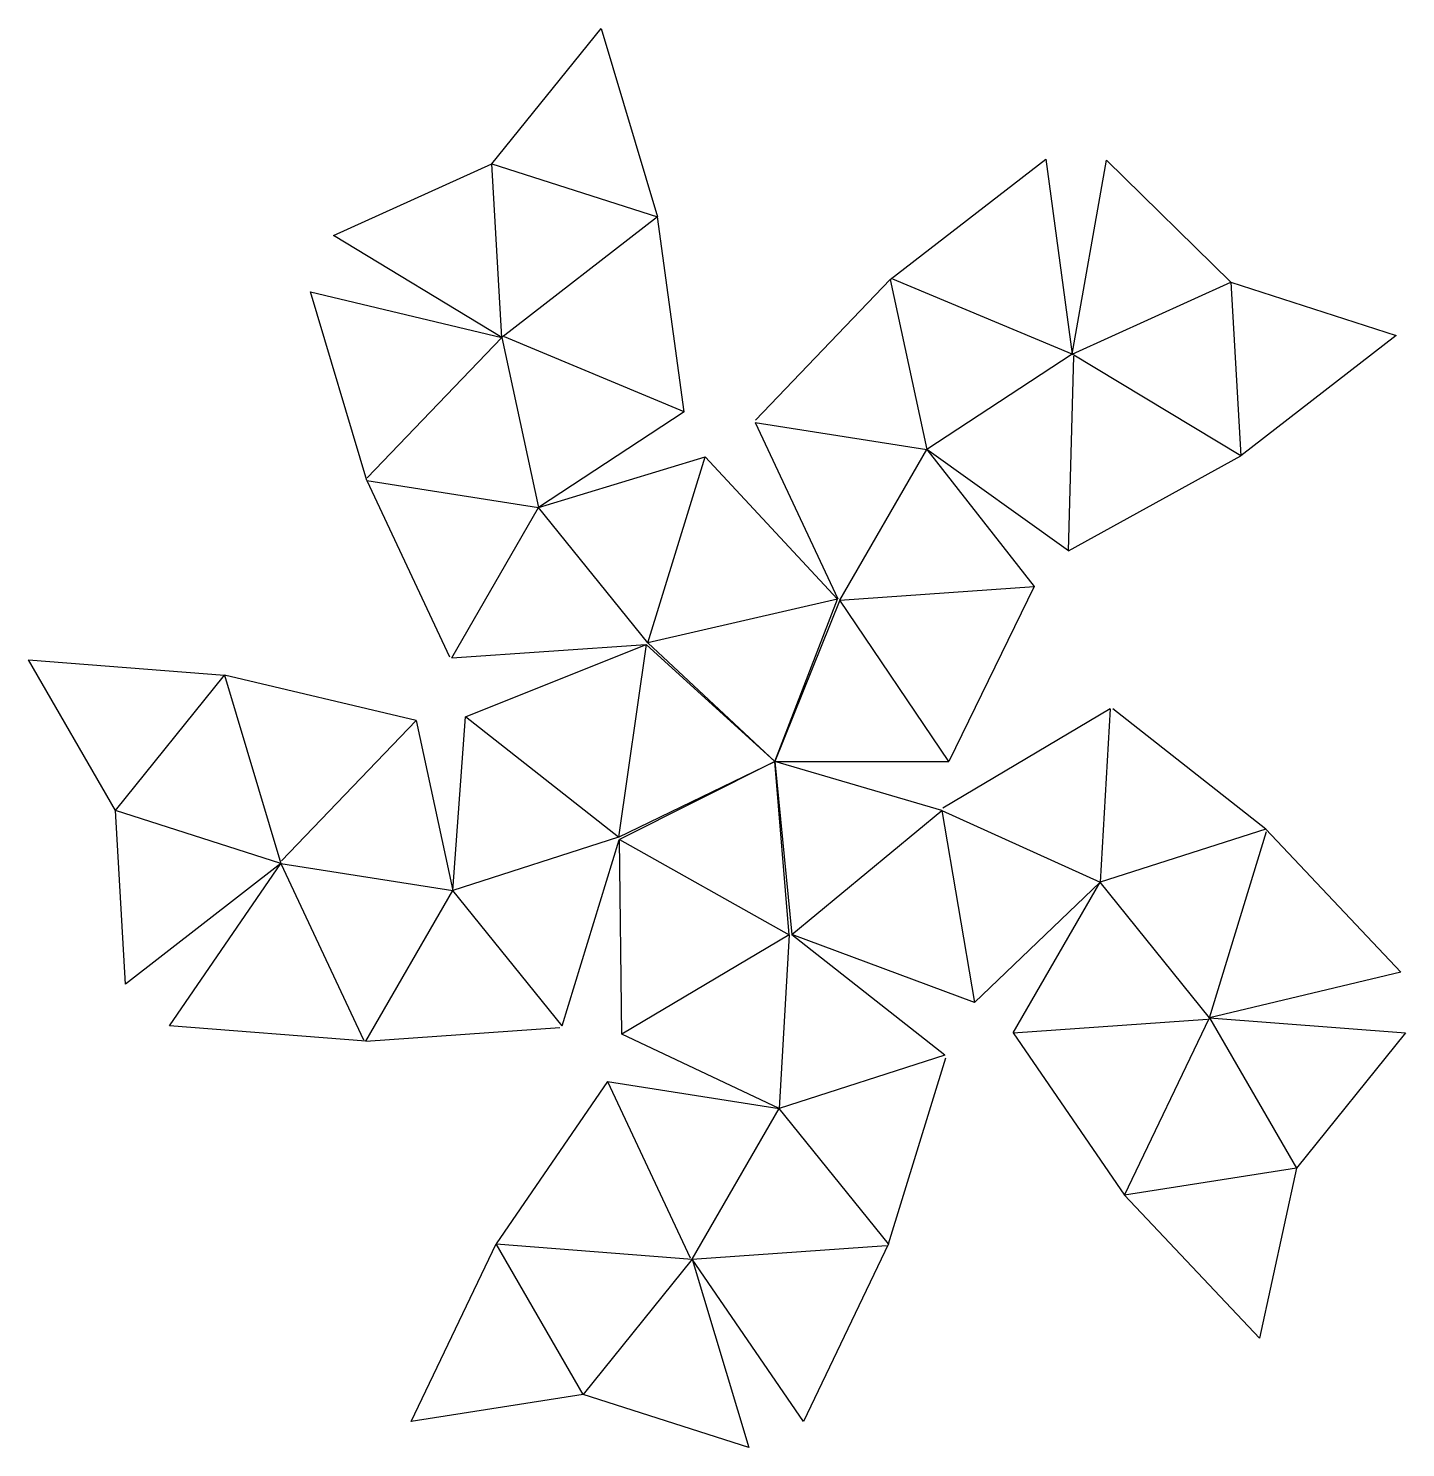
# Model space of a CAD drawing. Header units: millimetres. Extents: x -328 to 277, y -302 to 322.
import ezdxf

# ---------------------------------------------------------------- set-up
doc = ezdxf.new("R2010")
doc.units = ezdxf.units.MM
doc.layers.add('layer 1', color=7, linetype='Continuous', lineweight=25, true_color=0x000000)
doc.layers.add('layer 2', color=7, linetype='Continuous', lineweight=25, true_color=0x000000)

msp = doc.modelspace()

# ---------------------------------------------------------------- linework, layer by layer
at = {"layer": 'layer 1', "color": 14, "true_color": 0x800000}
for p, q in [((50.69, 211.97), (119.13, 264.96)), ((119.13, 264.96), (130.8, 179.2)), ((130.8, 179.2), (145.9, 264.42)), ((50.69, 211.97), (-8.53, 150.17)), ((130.8, 179.2), (51.82, 212.21)), ((273.3, 187.42), (204.87, 134.43)), ((129.06, 92.67), (131.42, 178.24)), ((204.87, 134.43), (130.8, 179.2)), ((-8.72, 149.04), (27.62, 71.53)), ((129.06, 92.67), (204.87, 134.43)), ((28.61, 70.95), (114, 76.95)), ((114, 76.95), (76.5, 0))]:
    msp.add_line(p, q, dxfattribs=at)
at = {"layer": 'layer 1', "color": 3, "true_color": 0x00ff00}
for p, q in [((145.9, 264.42), (200.47, 210.8)), ((50.69, 211.97), (66.86, 137.2)), ((130.8, 179.2), (200.47, 210.8)), ((200.47, 210.8), (204.87, 134.43)), ((200.47, 210.8), (273.3, 187.42)), ((130.8, 179.2), (66.86, 137.2)), ((-8.72, 149.04), (66.86, 137.2)), ((28.61, 70.95), (66.86, 137.2)), ((66.86, 137.2), (114, 76.95)), ((129.06, 92.67), (66.86, 137.2))]:
    msp.add_line(p, q, dxfattribs=at)
at = {"layer": 'layer 1', "color": 3, "lineweight": 25, "true_color": 0x00ff00}
for p, q in [((28.61, 70.95), (0, 0)), ((0, 0), (76.5, 0))]:
    msp.add_line(p, q, dxfattribs=at)
at = {"layer": 'layer 1', "color": 14, "lineweight": 25, "true_color": 0x800000}
msp.add_line((76.5, 0), (28.61, 70.95), dxfattribs=at)
at = {"layer": 'layer 2', "color": 3, "true_color": 0x00ff00}
for p, q in [((-124.5, 262.91), (-76.46, 322.45)), ((-194.17, 231.31), (-124.5, 262.91)), ((-120.1, 186.54), (-124.5, 262.91)), ((-124.5, 262.91), (-51.66, 239.53)), ((-120.1, 186.54), (-103.93, 111.77)), ((-39.99, 153.77), (-103.93, 111.77)), ((-103.93, 111.77), (-30.75, 134.06)), ((-179.51, 123.6), (-103.93, 111.77)), ((-142.18, 45.52), (-103.93, 111.77)), ((-55.89, 52.23), (-103.93, 111.77)), ((-290.11, -21.51), (-328.36, 44.74)), ((-290.11, -21.51), (-242.07, 38.03)), ((-141.69, -56.73), (-136.14, 19.57)), ((147.47, 23.22), (143.07, -53.15)), ((-157.86, 18.04), (-141.69, -56.73)), ((-217.27, -44.89), (-290.11, -21.51)), ((-285.7, -97.88), (-290.11, -21.51)), ((73.4, -21.55), (143.07, -53.15)), ((215.91, -29.77), (143.07, -53.15)), ((-68.85, -33.34), (-141.69, -56.73)), ((-217.27, -44.89), (-141.69, -56.73)), ((143.07, -53.15), (87.71, -105.95)), ((104.82, -119.4), (143.07, -53.15)), ((191.11, -112.69), (143.07, -53.15)), ((-179.94, -122.98), (-141.69, -56.73)), ((-93.65, -116.26), (-141.69, -56.73)), ((6.32, -76.24), (1.92, -152.61)), ((191.11, -112.69), (229.36, -178.94)), ((1.92, -152.61), (-67.27, -119.97)), ((277.4, -119.4), (229.36, -178.94)), ((74.75, -129.23), (1.92, -152.61)), ((-73.66, -140.78), (1.92, -152.61)), ((-36.33, -218.86), (1.92, -152.61)), ((49.96, -212.15), (1.92, -152.61)), ((229.36, -178.94), (153.78, -190.77)), ((229.36, -178.94), (213.19, -253.71)), ((-84.37, -278.4), (-122.62, -212.15)), ((-36.33, -218.86), (-84.37, -278.4)), ((-84.37, -278.4), (-159.95, -290.23)), ((-11.53, -301.78), (-84.37, -278.4))]:
    msp.add_line(p, q, dxfattribs=at)
at = {"layer": 'layer 2', "color": 14, "true_color": 0x800000}
for p, q in [((-76.46, 322.45), (-51.66, 239.53)), ((-51.66, 239.53), (-120.1, 186.54)), ((-39.99, 153.77), (-51.66, 239.53)), ((-120.1, 186.54), (-194.17, 231.31)), ((-179.51, 123.6), (-204.31, 206.52)), ((-204.31, 206.52), (-120.1, 186.54)), ((-120.1, 186.54), (-179.33, 124.74)), ((-39.99, 153.77), (-118.97, 186.77)), ((-55.89, 52.23), (-30.75, 134.06)), ((-30.75, 134.06), (27.54, 71.37)), ((-179.51, 123.6), (-143.17, 46.1)), ((-142.18, 45.52), (-56.79, 51.52)), ((-136.14, 19.57), (-56.67, 51.39)), ((-328.36, 44.74), (-242.07, 38.03)), ((-157.86, 18.04), (-242.07, 38.03)), ((-242.07, 38.03), (-217.27, -44.89)), ((-68.85, -33.34), (-136.14, 19.57)), ((147.47, 23.22), (73.88, -20.51)), ((215.91, -29.77), (148.62, 23.15)), ((-157.86, 18.04), (-217.08, -43.76)), ((73.4, -21.55), (87.71, -105.95)), ((191.11, -112.69), (216.25, -30.86)), ((215.91, -29.77), (275.32, -92.7)), ((-93.65, -116.26), (-68.51, -34.44)), ((-67.27, -119.97), (-68.34, -34.37)), ((-217.27, -44.89), (-285.7, -97.88)), ((-266.23, -116.26), (-217.27, -44.89)), ((-217.27, -44.89), (-180.93, -122.4)), ((6.32, -76.24), (-67.27, -119.97)), ((87.71, -105.95), (7.47, -76.13)), ((74.75, -129.23), (7.47, -76.31)), ((275.32, -92.7), (191.11, -112.69)), ((-179.94, -122.98), (-266.23, -116.26)), ((-179.94, -122.98), (-94.55, -116.98)), ((104.82, -119.4), (190.21, -113.4)), ((153.78, -190.77), (191.11, -112.69)), ((191.11, -112.69), (277.4, -119.4)), ((104.82, -119.4), (153.78, -190.77)), ((49.96, -212.15), (75.1, -130.32)), ((-73.66, -140.78), (-122.62, -212.15)), ((-73.66, -140.78), (-37.32, -218.28)), ((213.19, -253.71), (153.78, -190.77)), ((-159.95, -290.23), (-122.62, -212.15)), ((-122.62, -212.15), (-36.33, -218.86)), ((49.96, -212.15), (12.63, -290.23)), ((-36.33, -218.86), (49.06, -212.86)), ((12.63, -290.23), (-36.33, -218.86)), ((-36.33, -218.86), (-11.53, -301.78))]:
    msp.add_line(p, q, dxfattribs=at)
at = {"layer": 'layer 2', "color": 14, "lineweight": 25, "true_color": 0x800000}
for p, q in [((27.54, 71.37), (-55.89, 52.23)), ((-56.67, 51.39), (-68.85, -33.34)), ((7.47, -76.13), (73.4, -21.55)), ((-68.34, -34.37), (6.32, -76.24))]:
    msp.add_line(p, q, dxfattribs=at)
at = {"layer": 'layer 2', "color": 3, "lineweight": 25, "true_color": 0x00ff00}
for p, q in [((0, 0), (27.54, 71.37)), ((0, 0), (-56.67, 51.39)), ((-55.89, 52.23), (0, 0)), ((-68.85, -33.34), (0, 0)), ((0, 0), (-68.34, -34.37)), ((6.32, -76.24), (0, 0)), ((0, 0), (7.47, -76.13)), ((73.4, -21.55), (0, 0))]:
    msp.add_line(p, q, dxfattribs=at)

doc.saveas('drawing.dxf')
